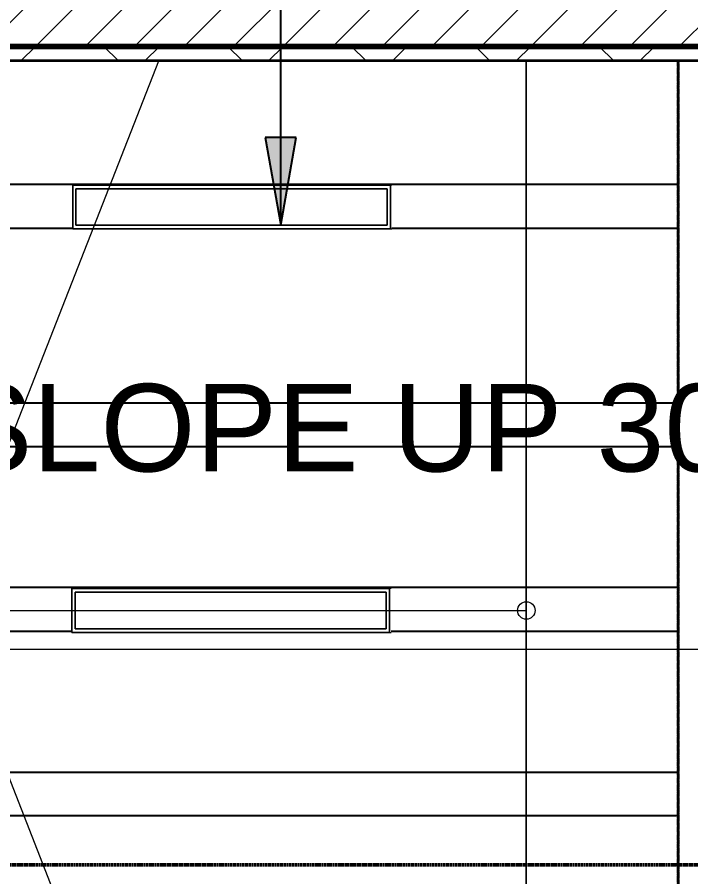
# Model space of a CAD drawing. Header units: millimetres. Extents: x -853228 to -744682, y -17776 to 32484.
# Drawn here: x -834707 to -832399, y 5099 to 8044 of the extents above; entities that cross this region are included whole.
import ezdxf
from ezdxf.xclip import XClip

# ---------------------------------------------------------------- set-up
doc = ezdxf.new("R2010")
doc.units = ezdxf.units.MM
doc.header["$XCLIPFRAME"] = 0
doc.linetypes.add('- SOM Dash 1_8_', pattern=[4.7625, 3.175, -1.5875])
doc.linetypes.add('DPA_Grid _ Level 100', pattern=[10, 5.5, -1.6, 1.3, -1.6])
for name, color, linetype, lineweight in [('A-ANNO-NOTE', 3, 'Continuous', 25), ('A-CLNG', 2, 'Continuous', 9), ('A-CLNG-PATT', 2, 'Continuous', 9), ('A-DETL-GENF', 2, 'Continuous', 9), ('A-WALL', 5, 'Continuous', 35), ('A-WALL-FNSH', 2, 'Continuous', 35), ('A-WALL-PATT', 1, 'Continuous', 9), ('E-LITE-EQPM', 2, 'Continuous', 9), ('G-ANNO-SECL', 3, 'Continuous', 9), ('G-ANNO-TEXT', 3, 'Continuous', 9), ('I-WALL-E', 2, 'Continuous', 35)]:
    doc.layers.add(name, color=color, linetype=linetype, lineweight=lineweight)
doc.styles.add('Arial_2', font='arial.ttf', dxfattribs={"height": 300})

# ---------------------------------------------------------------- blocks, each defined once
blk = doc.blocks.new('L1_1_FLUORESCENT W DISFUSSER - 1195L x 595W x 85H - 36W-17030651-4281-01 ENLARGED LOWER PLATFORM LEVEL - REFLECTED CEILING PLAN - SHEET 2')
at = {"layer": 'E-LITE-EQPM'}
for p, q in [((-834520.2, 5936.4), (-834520.2, 6086.4)), ((-834520.2, 6086.4), (-833431.6, 6086.4)), ((-834520.2, 6086.4), (-834514.3, 6086.4)), ((-834520.2, 6086.4), (-834520.2, 5936.4)), ((-833431.6, 6086.4), (-834520.2, 6086.4)), ((-834509.2, 5949.1), (-834509.2, 6073.7)), ((-834509.2, 6073.7), (-833442.6, 6073.7)), ((-834509.2, 6073.7), (-834506, 6073.7)), ((-833442.6, 6073.7), (-834509.2, 6073.7)), ((-834509.2, 6073.7), (-834509.2, 5949.1)), ((-834509.2, 6073.7), (-834503.3, 6073.7)), ((-834509.2, 6073.7), (-834509.2, 5949.1)), ((-833442.6, 6073.7), (-834509.2, 6073.7)), ((-833442.6, 6073.7), (-834506, 6073.7)), ((-833442.6, 6073.7), (-833442.6, 5949.1)), ((-833442.6, 5949.1), (-833442.6, 6073.7)), ((-833442.6, 5949.1), (-833442.6, 6073.7)), ((-833431.6, 6086.4), (-833431.6, 5936.4)), ((-833425.7, 6086.4), (-833431.6, 6086.4)), ((-833431.6, 5936.4), (-833431.6, 6086.4)), ((-833442.6, 5949.1), (-834509.2, 5949.1)), ((-834509.2, 5949.1), (-834506, 5949.1)), ((-834509.2, 5949.1), (-833442.6, 5949.1)), ((-834509.2, 5949.1), (-834503.3, 5949.1)), ((-834509.2, 5949.1), (-833442.6, 5949.1)), ((-834506, 5949.1), (-833442.6, 5949.1)), ((-833431.6, 5936.4), (-834520.2, 5936.4)), ((-834520.2, 5936.4), (-834514.3, 5936.4)), ((-834520.2, 5936.4), (-833431.6, 5936.4)), ((-833431.6, 5936.4), (-833425.7, 5936.4))]:
    blk.add_line(p, q, dxfattribs=at)
blk = doc.blocks.new('L1_1_FLUORESCENT W DISFUSSER - 1195L x 595W x 85H - 36W-V78-4281-01 ENLARGED LOWER PLATFORM LEVEL - REFLECTED CEILING PLAN - SHEET 2')
at = {"layer": 'E-LITE-EQPM'}
for p, q in [((-834517, 7319), (-834517, 7469)), ((-834517, 7469), (-833428.4, 7469)), ((-834517, 7469), (-834511.9, 7469)), ((-834517, 7469), (-834517, 7319)), ((-833428.4, 7469), (-834517, 7469)), ((-834506, 7331.7), (-834506, 7456.3)), ((-834506, 7456.3), (-833439.4, 7456.3)), ((-834506, 7456.3), (-834502.8, 7456.3)), ((-833439.4, 7456.3), (-834506, 7456.3)), ((-834506, 7456.3), (-834506, 7331.7)), ((-834506, 7456.3), (-834500.9, 7456.3)), ((-834506, 7456.3), (-834506, 7331.7)), ((-833439.4, 7456.3), (-834506, 7456.3)), ((-833439.4, 7456.3), (-834502.8, 7456.3)), ((-833439.4, 7456.3), (-833439.4, 7331.7)), ((-833439.4, 7331.7), (-833439.4, 7456.3)), ((-833439.4, 7331.7), (-833439.4, 7456.3)), ((-833428.4, 7469), (-833428.4, 7319)), ((-833423.3, 7469), (-833428.4, 7469)), ((-833428.4, 7319), (-833428.4, 7469)), ((-833428.4, 7319), (-834517, 7319)), ((-834517, 7319), (-834511.9, 7319)), ((-834517, 7319), (-833428.4, 7319)), ((-833439.4, 7331.7), (-834506, 7331.7)), ((-834506, 7331.7), (-834502.8, 7331.7)), ((-834506, 7331.7), (-833439.4, 7331.7)), ((-834506, 7331.7), (-834500.9, 7331.7)), ((-834506, 7331.7), (-833439.4, 7331.7)), ((-834502.8, 7331.7), (-833439.4, 7331.7)), ((-833428.4, 7319), (-833423.3, 7319))]:
    blk.add_line(p, q, dxfattribs=at)
blk = doc.blocks.new('Arrow-Stair_Ramp-Direction _EWP-Down_ - Arrow Stair Line-18595492-4281-01 ENLARGED LOWER PLATFORM LEVEL - REFLECTED CEILING PLAN - SHEET 2')
at = {"layer": 'A-DETL-GENF', "lineweight": 9}
for q in [(953.7, 2632.5), (-304.8, 750), (954, -1132.5)]:
    blk.add_line((1693.2, 750), q, dxfattribs=at)
blk.add_circle((-304.8, 750), 30, dxfattribs=at)
blk = doc.blocks.new('DPA_AN_Section Line - UP-Left-16619271-4281-01 ENLARGED LOWER PLATFORM LEVEL - REFLECTED CEILING PLAN - SHEET 2')
at = {"layer": 'A-ANNO-NOTE', "lineweight": 9}
blk.add_line((7.5, 0), (150, 0), dxfattribs=at)
blk = doc.blocks.new('*U516')
at = {"layer": 'A-CLNG'}
for p, q in [((-31280.3, 4365), (-33278.3, 4365)), ((-33278.3, 4365), (-31280.3, 4365)), ((-31280.3, 550), (-31280.3, 4315)), ((-31280.3, 4315), (-31280.3, 550)), ((-30760, 4314.9), (-31280.3, 4314.9)), ((-31280.3, 4314.9), (-31280.3, 550)), ((-31280.3, 550), (-31280.3, 4314.9)), ((-31280.3, 4314.9), (-30760, 4314.9)), ((-30760, 550), (-30760, 4314.9)), ((-30760, 4314.9), (-30760, 550))]:
    blk.add_line(p, q, dxfattribs=at)
blk = doc.blocks.new('L1_1_FLUORESCENT W DISFUSSER - 1195L x 595W x 85H - 36W-17030651-4180-01 LOWER PLATFORM LEVEL - REFLECTED CEILING PLAN')
at = {"layer": 'E-LITE-EQPM'}
for p, q in [((-834520.2, 5936.4), (-834520.2, 6086.4)), ((-834520.2, 6086.4), (-833431.6, 6086.4)), ((-834520.2, 6086.4), (-834514.3, 6086.4)), ((-834520.2, 6086.4), (-834520.2, 5936.4)), ((-833431.6, 6086.4), (-834520.2, 6086.4)), ((-834509.2, 5949.1), (-834509.2, 6073.7)), ((-834509.2, 6073.7), (-833442.6, 6073.7)), ((-833442.6, 6073.7), (-834509.2, 6073.7)), ((-834509.2, 6073.7), (-834509.2, 5949.1)), ((-834509.2, 6073.7), (-834503.3, 6073.7)), ((-834509.2, 6073.7), (-834509.2, 5949.1)), ((-833442.6, 6073.7), (-834509.2, 6073.7)), ((-833442.6, 6073.7), (-834506, 6073.7)), ((-833442.6, 6073.7), (-833442.6, 5949.1)), ((-833442.6, 5949.1), (-833442.6, 6073.7)), ((-833442.6, 5949.1), (-833442.6, 6073.7)), ((-833431.6, 6086.4), (-833431.6, 5936.4)), ((-833425.7, 6086.4), (-833431.6, 6086.4)), ((-833431.6, 5936.4), (-833431.6, 6086.4)), ((-833442.6, 5949.1), (-834509.2, 5949.1)), ((-834509.2, 5949.1), (-833442.6, 5949.1)), ((-834509.2, 5949.1), (-834503.3, 5949.1)), ((-834509.2, 5949.1), (-833442.6, 5949.1)), ((-834506, 5949.1), (-833442.6, 5949.1)), ((-833431.6, 5936.4), (-834520.2, 5936.4)), ((-834520.2, 5936.4), (-834514.3, 5936.4)), ((-834520.2, 5936.4), (-833431.6, 5936.4)), ((-833431.6, 5936.4), (-833425.7, 5936.4))]:
    blk.add_line(p, q, dxfattribs=at)
blk = doc.blocks.new('L1_1_FLUORESCENT W DISFUSSER - 1195L x 595W x 85H - 36W-V107-4180-01 LOWER PLATFORM LEVEL - REFLECTED CEILING PLAN')
at = {"layer": 'E-LITE-EQPM'}
for p, q in [((-834517, 7319), (-834517, 7469)), ((-834517, 7469), (-833428.4, 7469)), ((-834517, 7469), (-834517, 7319)), ((-833428.4, 7469), (-834517, 7469)), ((-834506, 7331.7), (-834506, 7456.3)), ((-834506, 7456.3), (-833439.4, 7456.3)), ((-833439.4, 7456.3), (-834506, 7456.3)), ((-834506, 7456.3), (-834506, 7331.7)), ((-834506, 7456.3), (-834506, 7331.7)), ((-833439.4, 7456.3), (-834506, 7456.3)), ((-833439.4, 7456.3), (-834502.8, 7456.3)), ((-833439.4, 7456.3), (-833439.4, 7331.7)), ((-833439.4, 7331.7), (-833439.4, 7456.3)), ((-833439.4, 7331.7), (-833439.4, 7456.3)), ((-833428.4, 7469), (-833428.4, 7319)), ((-833428.4, 7319), (-833428.4, 7469)), ((-833428.4, 7319), (-834517, 7319)), ((-834517, 7319), (-833428.4, 7319)), ((-833439.4, 7331.7), (-834506, 7331.7)), ((-834506, 7331.7), (-833439.4, 7331.7)), ((-834506, 7331.7), (-833439.4, 7331.7)), ((-834502.8, 7331.7), (-833439.4, 7331.7))]:
    blk.add_line(p, q, dxfattribs=at)
blk = doc.blocks.new('C-1-PP19-AR-4180-01-B_20250908-040939_EXDOWNLIGHT')
at = {"layer": 'E-LITE-EQPM'}
for name in ['L1_1_FLUORESCENT W DISFUSSER - 1195L x 595W x 85H - 36W-V107-4180-01 LOWER PLATFORM LEVEL - REFLECTED CEILING PLAN', 'L1_1_FLUORESCENT W DISFUSSER - 1195L x 595W x 85H - 36W-17030651-4180-01 LOWER PLATFORM LEVEL - REFLECTED CEILING PLAN']:
    blk.add_blockref(name, (744682.4, -3579), dxfattribs=at)

msp = doc.modelspace()

# ---------------------------------------------------------------- hatches: boundary and pattern name
at = {"layer": 'A-ANNO-NOTE'}
msp.add_hatch(color=256, dxfattribs=at).paths.add_polyline_path([(-833804.4, 7331.4), (-833751.5, 7631.4), (-833857.3, 7631.4)])
at = {"layer": 'A-CLNG-PATT', "lineweight": 25}
h = msp.add_hatch(dxfattribs=at)
h.set_pattern_fill('FP_6', color=256, style=0, pattern_type=2)
h.set_pattern_definition([(180, (-614721.4, 5305), (-5e-13, -4414), [3117.69, 0]), (0, (-617839, 4705), (0, -4414), [3117.69, 0]), (90, (-614721.4, 3805), (3117.69, -2e-13), [4414, 0]), (90, (-617839, 3805), (3117.69, -2e-13), [4414, 0]), (180, (-614721.4, 5937), (-5e-13, -4414), [3117.69, 0]), (0, (-617839, 5455), (0, -4414), [3117.69, 0]), (180, (-614721.4, 6087), (-5e-13, -4414), [3117.69, 0]), (0, (-617839, 3955), (0, -4414), [3117.69, 0]), (0, (-617839, 4555), (0, -4414), [3117.69, 0]), (180, (-614721.4, 6569), (-5e-13, -4414), [3117.69, 0]), (180, (-614721.4, 6719), (-5e-13, -4414), [3117.69, 0]), (180, (-614721.4, 8069), (-5e-13, -4414), [3117.69, 0]), (0, (-617839, 7469), (0, -4414), [3117.69, 0]), (0, (-617839, 7319), (0, -4414), [3117.69, 0])])
h.paths.add_polyline_path([(-834707.4, 4128.8), (-832962.7, 4129), (-832962.7, 7894), (-834960.7, 7894), (-834960.7, 4129), (-834707.4, 4129)])
h.paths.add_polyline_path([(-833425.7, 4555), (-834520.2, 4555), (-834520.2, 4705), (-833425.7, 4705), (-833425.7, 4567.7)])
h.paths.add_polyline_path([(-833425.7, 5936.4), (-834520.2, 5936.4), (-834520.2, 6086.4), (-833425.7, 6086.4), (-833425.7, 5949.1)])
h.paths.add_polyline_path([(-834506, 7319), (-834517, 7319), (-834517, 7469), (-833423.3, 7469), (-833423.3, 7319), (-833929.3, 7319)])
h = msp.add_hatch(dxfattribs=at)
h.set_pattern_fill('FP_8', color=256, style=0, pattern_type=2)
h.set_pattern_definition([(180, (-832442.4, 5305), (-5e-13, -4414), [3600, 0]), (0, (-836042.4, 4705), (0, -4414), [3600, 0]), (90, (-832442.4, 3805), (3600, -2e-13), [4414, 0]), (90, (-836042.4, 3805), (3600, -2e-13), [4414, 0]), (180, (-832442.4, 5937), (-5e-13, -4414), [3600, 0]), (0, (-836042.4, 5455), (0, -4414), [3600, 0]), (180, (-832442.4, 6087), (-5e-13, -4414), [3600, 0]), (0, (-836042.4, 3955), (0, -4414), [3600, 0]), (0, (-836042.4, 4555), (0, -4414), [3600, 0]), (180, (-832442.4, 6569), (-5e-13, -4414), [3600, 0]), (180, (-832442.4, 6719), (-5e-13, -4414), [3600, 0]), (180, (-832442.4, 8069), (-5e-13, -4414), [3600, 0]), (0, (-836042.4, 7469), (0, -4414), [3600, 0]), (0, (-836042.4, 7319), (0, -4414), [3600, 0])])
h.paths.add_polyline_path([(-832442.4, 4129), (-832442.4, 7894), (-832962.7, 7894), (-832962.7, 4129)])
at = {"layer": 'A-WALL-PATT', "lineweight": 9}
h = msp.add_hatch(dxfattribs=at)
h.set_pattern_fill('FP_2', color=256, style=0, pattern_type=2)
h.set_pattern_definition([(45, (0, 0), (-84.852814, 84.852814), [])])
h.paths.add_polyline_path([(-814007.4, 7944), (-814007.4, 8144), (-842657.4, 8144), (-842657.4, 7944), (-826541.2, 7944), (-826539, 7949), (-826527.9, 7944), (-814073.8, 7944)])
h = msp.add_hatch(dxfattribs=at)
h.set_pattern_fill('FP_3', color=256, style=0, pattern_type=2)
h.set_pattern_definition([(45, (0, 0), (-212.13203, 212.13203), []), (135, (0, 0), (-212.13203, -212.13203), [])])
h.paths.add_polyline_path([(-818486.1, 7894), (-817973.3, 7894), (-817973.3, 7944), (-826527.9, 7944), (-826491.6, 7927.8), (-826489.4, 7931.1), (-826482.4, 7934), (-826475.3, 7931.1), (-826472.4, 7924), (-826472.4, 7919.2), (-826414.5, 7894), (-820692.3, 7894)])
h.paths.add_polyline_path([(-826582.4, 7894), (-826526.3, 7894), (-826557.4, 7907.9), (-826541.2, 7944), (-834960.9, 7944), (-834960.9, 7894), (-826621.4, 7894)])

# ---------------------------------------------------------------- linework, layer by layer
msp.add_spline([(-835882.4, 3579), (-801682.4, 12088.5), (-758836, 27096.5), (-744682.4, 3579)], degree=3)
at = {"layer": 'A-ANNO-NOTE'}
for p, q in [((-833804.4, 7331.4), (-833804.4, 10010.8)), ((-833751.5, 7631.4), (-833857.3, 7631.4)), ((-833857.3, 7631.4), (-833804.4, 7331.4)), ((-833804.4, 7331.4), (-833751.5, 7631.4))]:
    msp.add_line(p, q, dxfattribs=at)
at = {"layer": 'A-WALL', "color": 7, "lineweight": 70}
for p, q in [((-826582.4, 7944), (-835612.7, 7944)), ((-835612.7, 7944), (-826582.4, 7944))]:
    msp.add_line(p, q, dxfattribs=at)
at = {"layer": 'A-WALL-FNSH', "color": 250}
msp.add_line((-826582.4, 7894), (-834960.9, 7894), dxfattribs=at)
at = {"layer": 'G-ANNO-SECL', "linetype": 'DPA_Grid _ Level 100', "lineweight": 50}
msp.add_line((-851364.9, 5139.9), (-776603.8, 5139.9), dxfattribs=at)
at = {"layer": 'I-WALL-E', "color": 8, "linetype": '- SOM Dash 1_8_'}
for p, q in [((-832442.4, 7894), (-832442.4, 4129)), ((-832442.4, 4129), (-832442.4, 7894))]:
    msp.add_line(p, q, dxfattribs=at)

# ---------------------------------------------------------------- block references
ref = msp.add_blockref('C-1-PP19-AR-4180-01-B_20250908-040939_EXDOWNLIGHT', (-744682.4, 3579))
XClip(ref).set_block_clipping_path([(-104690.1238047113, -9620.0077451946), (-34092.6543255158, 14393.0014498748)])
msp.add_blockref('*U516', (-801682.4, 3579))
at = {"layer": 'A-ANNO-NOTE', "xscale": 100, "yscale": 100, "zscale": 100}
msp.add_blockref('DPA_AN_Section Line - UP-Left-16619271-4281-01 ENLARGED LOWER PLATFORM LEVEL - REFLECTED CEILING PLAN - SHEET 2', (-837762.7, 5879), dxfattribs=at)
at = {"layer": 'A-DETL-GENF', "rotation": 180}
msp.add_blockref('Arrow-Stair_Ramp-Direction _EWP-Down_ - Arrow Stair Line-18595492-4281-01 ENLARGED LOWER PLATFORM LEVEL - REFLECTED CEILING PLAN - SHEET 2', (-833267.5, 6761.5), dxfattribs=at)
at = {"layer": 'E-LITE-EQPM'}
for name in ['L1_1_FLUORESCENT W DISFUSSER - 1195L x 595W x 85H - 36W-V78-4281-01 ENLARGED LOWER PLATFORM LEVEL - REFLECTED CEILING PLAN - SHEET 2', 'L1_1_FLUORESCENT W DISFUSSER - 1195L x 595W x 85H - 36W-17030651-4281-01 ENLARGED LOWER PLATFORM LEVEL - REFLECTED CEILING PLAN - SHEET 2']:
    msp.add_blockref(name, (0, 0), dxfattribs=at)

# ---------------------------------------------------------------- texts
at = {"layer": 'G-ANNO-TEXT', "color": 7, "insert": (-834934.8, 6787.6), "char_height": 300, "width": 3511.391, "attachment_point": 1, "style": 'Arial_2'}
msp.add_mtext('SLOPE UP 30°', dxfattribs=at)

doc.saveas('drawing.dxf')
